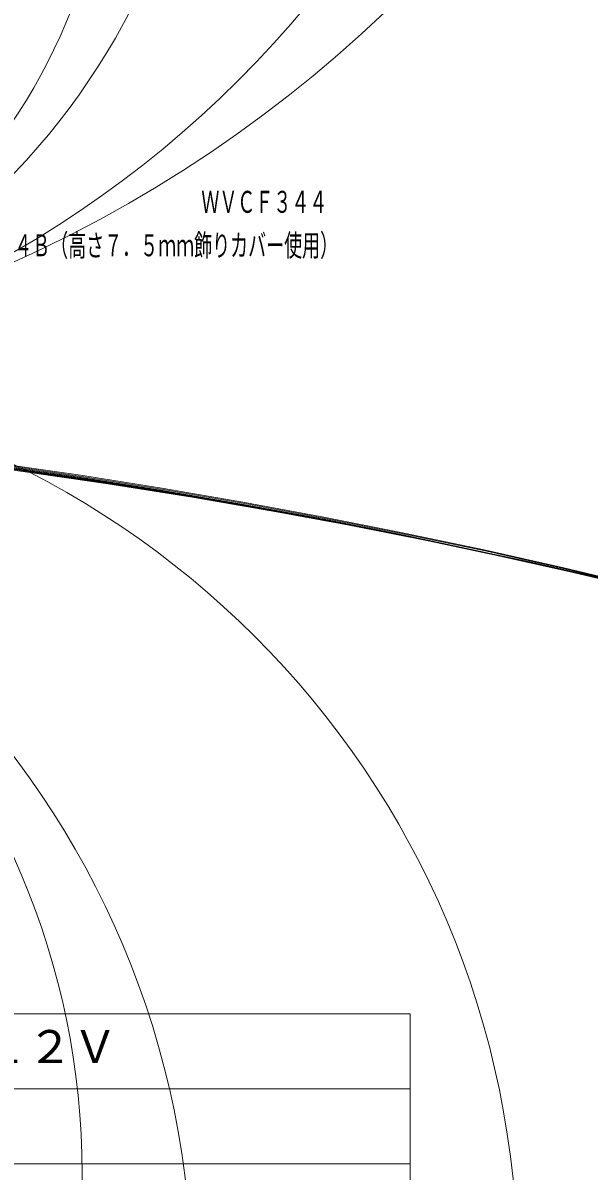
# Model space of a CAD drawing. Units: millimetres, scale not verified. Extents: x -482 to 428, y -876 to 214.
# Drawn here: x 36.7 to 74.4, y -17 to 59.6 of the extents above; entities that cross this region are included whole.
import ezdxf
from ezdxf.enums import TextEntityAlignment as Align

# ---------------------------------------------------------------- set-up
doc = ezdxf.new("R2010")
doc.units = ezdxf.units.MM
doc.header["$LTSCALE"] = 0.125
doc.layers.add('0-1_MOJI1', color=7, linetype='Continuous')
doc.layers.add('0-3_TOUROKU', color=7, linetype='Continuous')
doc.layers.add('0-2_WAKU', color=1, linetype='Continuous', lineweight=18)
doc.layers.add('0-5_GAIKEI', color=1, linetype='Continuous', lineweight=18)
doc.styles.add('ＭＳ ゴシック', font='')
doc.styles.get('ＭＳ ゴシック').set_extended_font_data('MS Gothic')

msp = doc.modelspace()

# ---------------------------------------------------------------- linework, layer by layer
at = {"layer": '0-2_WAKU', "color": 4}
for p in [(-62.5007, -6.4939), (62.4993, -56.4939)]:
    msp.add_line(p, (62.4993, -6.4939), dxfattribs=at)
at = {"layer": '0-2_WAKU'}
for p, q in [((-62.5007, -11.4939), (62.4993, -11.4939)), ((-62.5007, -16.4939), (62.4993, -16.4939))]:
    msp.add_line(p, q, dxfattribs=at)
at = {"layer": '0-5_GAIKEI'}
for centre, radius in [((-0.5289, 124.7011), 88.9085), ((0.7032, 106.1412), 71.2057), ((2.4105, 81.8013), 46.6065), ((2.8847, 75.0947), 39.7834), ((9.8204, -23.6304), 59.8434), ((-26.2527, -403.8971), 438.3823), ((-26.9263, -420.6968), 454.8058), ((-26.6927, -414.9381), 449.1073), ((-26.4774, -409.6259), 443.8557), ((-26.3242, -405.8268), 440.1184), ((-26.293, -404.9389), 439.3599), ((-26.2284, -403.4251), 437.7797), ((-10.7568, -24.7385), 58.7074), ((-10.437, -17.1601), 51.0574)]:
    msp.add_circle(centre, radius, dxfattribs=at)

# ---------------------------------------------------------------- texts
at = {"layer": '0-1_MOJI1', "style": 'ＭＳ ゴシック'}
msp.add_text('ＡＣ２４Ｖ\u3000５０Ｈｚ／６０Ｈｚ、ＤＣ１２Ｖ', height=2.199, dxfattribs=at).set_placement((-20.0007, -10.4377), align=Align.BOTTOM_LEFT)
at = {"layer": '0-3_TOUROKU', "style": 'ＭＳ ゴシック', "width": 0.6}
for s, p in [('\u3000\u3000\u3000\u3000\u3000\u3000\u3000\u3000\u3000\u3000\u3000\u3000\u3000\u3000\u3000\u3000\u3000\u3000ＷＶＣＦ３４４', (26.9793, 46.5061)), ('＋ＷＶＱ１７４Ｂ（高さ７．５ｍｍ飾りカバー使用）', (28.8993, 43.6061))]:
    msp.add_text(s, height=1.466, dxfattribs=at).set_placement(p, align=Align.BOTTOM_LEFT)

doc.saveas('drawing.dxf')
